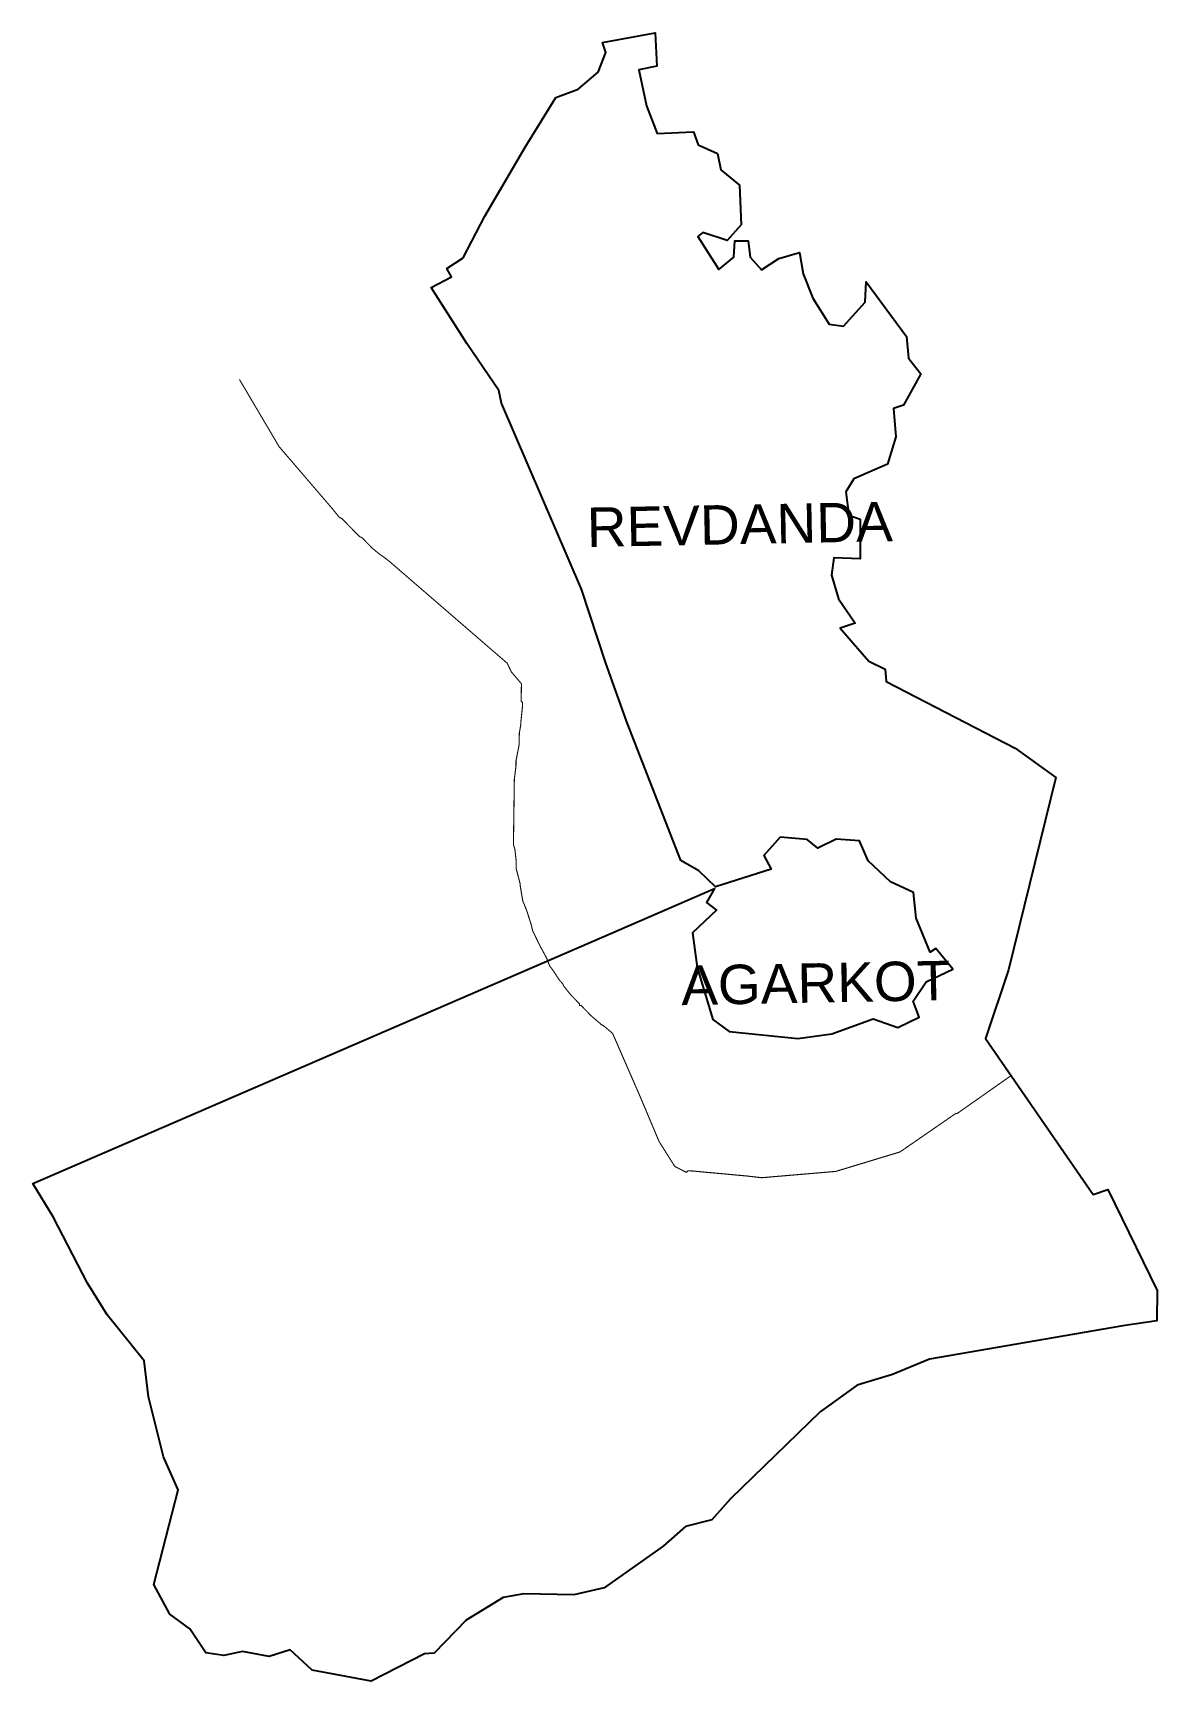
# Model space of a CAD drawing. Header units: metres. Extents: x 279106 to 282207, y 2049934 to 2054482.
import ezdxf

# ---------------------------------------------------------------- set-up
doc = ezdxf.new("R2010")
doc.units = ezdxf.units.M
for name, color, linetype in [('LOW TIDE LINE', 5, 'Continuous'), ('village', 3, 'Continuous'), ('VILLAGE NAME', 250, 'Continuous')]:
    doc.layers.add(name, color=color, linetype=linetype)
doc.styles.get("Standard").update_dxf_attribs({"font": 'calibri.ttf'})

msp = doc.modelspace()

# ---------------------------------------------------------------- linework, layer by layer
at = {"layer": 'LOW TIDE LINE', "lineweight": 18}
msp.add_lwpolyline([(281804.8, 2051604.4, 3, 3, 0), (281655.9, 2051499.8, 3, 3, 0), (281651.9, 2051499.8, 3, 3, 0), (281498.2, 2051393.7, 3, 3, 0), (281321.2, 2051340, 3, 3, 0), (281116.6, 2051322.6, 3, 3, 0), (281076.6, 2051327.2, 3, 3, 0), (280924.6, 2051341.2, 3, 3, 0), (280912.6, 2051341.4, 3, 3, 0), (280908.5, 2051337.4, 3, 3, 0), (280876.7, 2051353.9, 3, 3, 0), (280833.5, 2051422.6, 3, 3, 0), (280779.1, 2051551.5, 3, 3, 0), (280705.3, 2051720.8, 3, 3, 0), (280681.5, 2051741.2, 3, 3, 0), (280673.5, 2051745.3, 3, 3, 0), (280669.6, 2051749.3, 3, 3, 0), (280645.8, 2051769.7, 3, 3, 0), (280618.2, 2051798.1, 3, 3, 0), (280614.2, 2051798.1, 3, 3, 0), (280614.2, 2051802.2, 3, 3, 0), (280590.5, 2051826.5, 3, 3, 0), (280570.8, 2051850.8, 3, 3, 0), (280566.9, 2051858.9, 3, 3, 0), (280559, 2051867, 3, 3, 0), (280543.3, 2051891.3, 3, 3, 0), (280531.5, 2051907.4, 3, 3, 0), (280523.7, 2051927.6, 3, 3, 0), (280504.2, 2051963.9, 3, 3, 0), (280484.7, 2052004.2, 3, 3, 0), (280480.9, 2052020.3, 3, 3, 0), (280473.2, 2052044.5, 3, 3, 0), (280469.4, 2052056.5, 3, 3, 0), (280461.6, 2052076.7, 3, 3, 0), (280457.7, 2052084.7, 3, 3, 0), (280450.3, 2052128.9, 3, 3, 0), (280450.3, 2052132.9, 3, 3, 0), (280438.9, 2052177.1, 3, 3, 0), (280439.2, 2052197.2, 3, 3, 0), (280435.6, 2052229.3, 3, 3, 0), (280431.7, 2052241.3, 3, 3, 0), (280434.1, 2052421.6, 3, 3, 0), (280438.6, 2052457.6, 3, 3, 0), (280438.8, 2052473.7, 3, 3, 0), (280447.4, 2052517.6, 3, 3, 0), (280447.9, 2052549.7, 3, 3, 0), (280452.2, 2052573.7, 3, 3, 0), (280452.3, 2052581.7, 3, 3, 0), (280456.9, 2052625.7, 3, 3, 0), (280457, 2052633.7, 3, 3, 0), (280453, 2052637.8, 3, 3, 0), (280453.7, 2052685.8, 3, 3, 0), (280426.1, 2052718.3, 3, 3, 0), (280414.4, 2052742.5, 3, 3, 0), (280089.6, 2053023.3, 3, 3, 0), (280073.7, 2053035.5, 3, 3, 0), (280061.8, 2053043.7, 3, 3, 0), (280042, 2053060, 3, 3, 0), (280022.2, 2053080.3, 3, 3, 0), (280014.3, 2053088.4, 3, 3, 0), (280006.4, 2053092.5, 3, 3, 0), (279986.6, 2053112.8, 3, 3, 0), (279962.9, 2053137.1, 3, 3, 0), (279958.9, 2053141.2, 3, 3, 0), (279951, 2053145.3, 3, 3, 0), (279931.3, 2053169.6, 3, 3, 0), (279785.3, 2053339.9, 3, 3, 0), (279675.6, 2053525.6, 3, 3, 0)], format="xyseb", dxfattribs=at)
at = {"layer": 'village', "color": 3}
msp.add_polyline3d([(282207.4, 2051011.1, 0), (282206.6, 2050927.5, 0), (282112.6, 2050914.2, 0), (281579.4, 2050821.9, 0), (281477.5, 2050779.8, 0), (281380, 2050749.7, 0), (281277.6, 2050676.4, 0), (281030.2, 2050436.1, 0), (280978.9, 2050378.7, 0), (280906.2, 2050360.4, 0), (280844.4, 2050305.6, 0), (280681.6, 2050190.7, 0), (280598.2, 2050171.9, 0), (280460.6, 2050174.1, 0), (280403, 2050164.2, 0), (280301.4, 2050101.8, 0), (280212.5, 2050010.2, 0), (280186.2, 2050008.6, 0), (280039.1, 2049933.5, 0), (279876.5, 2049963.4, 0), (279815.6, 2050019.9, 0), (279757.9, 2050001.3, 0), (279683.7, 2050015.3, 0), (279632.7, 2050003.7, 0), (279583.2, 2050011.4, 0), (279538.9, 2050077.5, 0), (279483.2, 2050118.1, 0), (279439.2, 2050200.3, 0), (279506.7, 2050461.1, 0), (279466.2, 2050552.2, 0), (279424.8, 2050718.3, 0), (279412.5, 2050816.9, 0), (279310.3, 2050944.5, 0), (279256.3, 2051031.6, 0), (279161.4, 2051214.4, 0), (279106, 2051307, 0), (280674.2, 2051985.4, 0), (280986.3, 2052120.5, 0), (280964.2, 2052082.3, 0), (280992.2, 2052061.1, 0), (280925.9, 2051998.3, 0), (280938.9, 2051902.6, 0), (280981.5, 2051759, 0), (281026.5, 2051726.5, 0), (281216.4, 2051706.7, 0), (281310, 2051719.8, 0), (281423.8, 2051761.3, 0), (281492.4, 2051736.8, 0), (281551.4, 2051765.5, 0), (281534.4, 2051810.1, 0), (281570.7, 2051863.1, 0), (281644.3, 2051898, 0), (281596.9, 2051955.5, 0), (281581.8, 2051945.1, 0), (281542.5, 2052039, 0), (281535.6, 2052109.8, 0), (281471.6, 2052138.8, 0), (281410.3, 2052196.9, 0), (281386.5, 2052252.2, 0), (281322.4, 2052256.6, 0), (281271.8, 2052232.1, 0), (281242.3, 2052255.8, 0), (281167.8, 2052262.1, 0), (281122.3, 2052211.6, 0), (281142.9, 2052174.5, 0), (280989.3, 2052125.6, 0), (280942.9, 2052169.2, 0), (280893.2, 2052197.7, 0), (280745.2, 2052578.3, 0), (280686.5, 2052742.3, 0), (280619, 2052946.6, 0), (280399.1, 2053460.2, 0), (280391.4, 2053495, 0), (280303.3, 2053624.4, 0), (280204.3, 2053779.3, 0), (280260.6, 2053808.4, 0), (280247.7, 2053831.6, 0), (280292.6, 2053860.8, 0), (280352.7, 2053976.2, 0), (280463.7, 2054166.9, 0), (280548.3, 2054303.3, 0), (280609.9, 2054327, 0), (280665.3, 2054373.5, 0), (280687, 2054428, 0), (280677.1, 2054455.5, 0), (280822.7, 2054481.8, 0), (280827, 2054390.5, 0), (280777.2, 2054380.2, 0), (280798.7, 2054280.6, 0), (280828, 2054204.4, 0), (280928.5, 2054208.6, 0), (280941, 2054172.6, 0), (280994.4, 2054149, 0), (281003.6, 2054103.6, 0), (281055.8, 2054061.5, 0), (281060.3, 2053952.1, 0), (281021.4, 2053908.8, 0), (280954.2, 2053931.1, 0), (280940.2, 2053919.8, 0), (280998.3, 2053829.4, 0), (281039.7, 2053863.3, 0), (281042.8, 2053908, 0), (281079.6, 2053908.1, 0), (281085, 2053862.8, 0), (281116.5, 2053828, 0), (281164.2, 2053859.6, 0), (281220.6, 2053876.3, 0), (281230.8, 2053817.4, 0), (281257.3, 2053750.3, 0), (281302.8, 2053677.8, 0), (281342.2, 2053672.4, 0), (281401.8, 2053738.5, 0), (281404.5, 2053795.3, 0), (281515.7, 2053644.4, 0), (281521.2, 2053584.6, 0), (281556.1, 2053541.4, 0), (281508.1, 2053454.9, 0), (281480.2, 2053445.3, 0), (281486.6, 2053367.6, 0), (281463.5, 2053291.8, 0), (281370.4, 2053251.1, 0), (281348.6, 2053215.4, 0), (281357, 2053150.6, 0), (281388.2, 2053140.1, 0), (281388.4, 2053030.9, 0), (281316, 2053033.5, 0), (281309.5, 2052985.4, 0), (281328.8, 2052920.3, 0), (281374.5, 2052852.8, 0), (281332.7, 2052839, 0), (281412.6, 2052747.8, 0), (281457.7, 2052725.7, 0), (281459.7, 2052692.3, 0), (281815.6, 2052508.4, 0), (281928.6, 2052426.8, 0), (281797.4, 2051896.2, 0), (281734.3, 2051706.7, 0), (282031.2, 2051276.3, 0), (282071.7, 2051290.4, 0)], close=True, dxfattribs=at)

# ---------------------------------------------------------------- texts
at = {"layer": 'VILLAGE NAME', "char_height": 108.748, "attachment_point": 1, "rotation": 1.1028}
for s, insert in [('{\\fArial|b0|i0|c0|p34;REVDANDA}', (280633, 2053171.8)), ('{\\fArial|b0|i0|c0|p34;AGARKOT}', (280893.3, 2051907.4))]:
    msp.add_mtext_dynamic_manual_height_columns(s, width=726.929, gutter_width=543.7, heights=[0], dxfattribs=dict(at, insert=insert))

doc.saveas('drawing.dxf')
